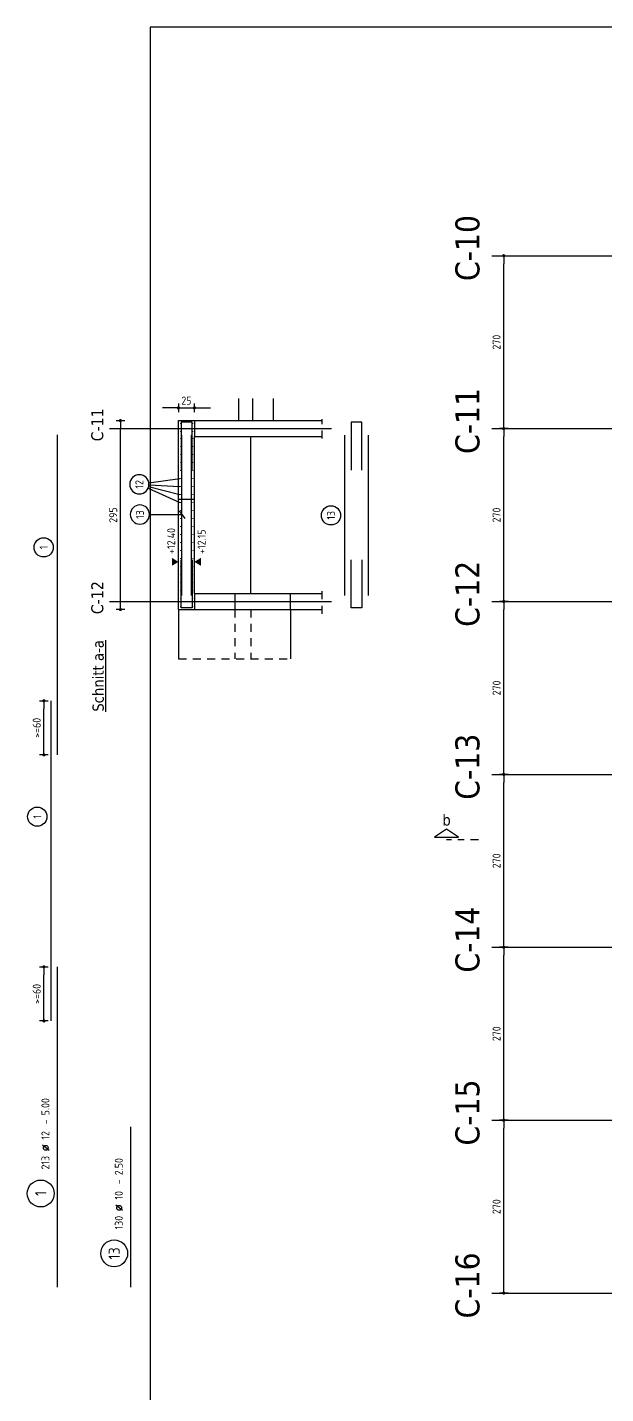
# Model space of a CAD drawing. Extents: x -3 to 123, y 0 to 106.
# Drawn here: x 13.71 to 22.75, y 42.27 to 63.6 of the extents above; entities that cross this region are included whole.
import ezdxf
from ezdxf.enums import TextEntityAlignment as Align

# ---------------------------------------------------------------- set-up
doc = ezdxf.new("R2010")
doc.units = 0
doc.header["$LTSCALE"] = 0.5
doc.header["$MEASUREMENT"] = 0
doc.header["$PDMODE"] = 2
for name, pattern in [('AUSGEZOGEN', [1000.01, 1000, 0.01]), ('DASHDOTSMALL', [1.05, 0.5, -0.25, 0.05, -0.25]), ('HIDDEN', [0.375, 0.25, -0.125]), ('STRICHPUNKT2', [0.55, 0.25, -0.125, 0.05, -0.125])]:
    doc.linetypes.add(name, pattern=pattern)
doc.layers.get('0').update_dxf_attribs({"linetype": 'CONTINUOUS'})
doc.layers.get('Defpoints').update_dxf_attribs({"linetype": 'CONTINUOUS'})
for name, color, linetype in [('ACHSEN', 7, 'CONTINUOUS'), ('AFU', 9, 'CONTINUOUS'), ('BETON', 7, 'CONTINUOUS'), ('Decke Lignatur', 21, 'CONTINUOUS'), ('HILFE', 7, 'CONTINUOUS'), ('HOLZ-ANS', 21, 'CONTINUOUS'), ('koten', 7, 'CONTINUOUS'), ('MASSE', 7, 'CONTINUOUS'), ('OBJEKT', 7, 'CONTINUOUS'), ('RND', 7, 'CONTINUOUS'), ('SCHNITTE', 7, 'CONTINUOUS'), ('TEXT', 7, 'CONTINUOUS'), ('VERDECKT', 7, 'CONTINUOUS')]:
    doc.layers.add(name, color=color, linetype=linetype)
doc.layers.add('ANSICHTSFENSTER', color=7, linetype='CONTINUOUS', plot=False)
doc.styles.add('HELV', font='tahoma.ttf')
doc.styles.get("Standard").update_dxf_attribs({"font": 'iso'})
doc.styles.add('TXT', font='isocp.shx')
doc.linetypes.add('AFU_50K', pattern='A,0.15,["/",Standard,S=0.2,R=0,X=-0.01,Y=-0.1],0.07,["/",Standard,S=0.2,R=0,X=-0.01,Y=-0.1],0.15', length=0.37)
doc.dimstyles.new('DOT_I', dxfattribs={"dimscale": 0.5, "dimtxt": 0.25, "dimasz": 0.25, "dimexe": 0.1, "dimexo": 0.3, "dimgap": 0.1, "dimtad": 1, "dimdec": 3, "dimzin": 3, "dimtxsty": 'TXT', "dimblk": 'DOT', "dimblk1": 'DOT', "dimblk2": 'DOT', "dimsah": 1, "dimcen": 0.1, "dimse1": 1, "dimse2": 1, "dimazin": 0, "dimtfac": 1, "dimtdec": 4, "dimtix": 1, "dimtmove": 2, "dimatfit": 3, "dimldrblk": 'DOT', "dimfxl": 0.7, "dimfxlon": 1, "dimtvp": 1, "dimtolj": 1, "dimtzin": 0, "dimarcsym": 0})

# ---------------------------------------------------------------- blocks, each defined once
blk = doc.blocks.new('DOT')
at = {"color": 0, "linetype": 'ByBlock'}
for p, q in [((0, 0), (-1, 0)), ((0, 0.54), (0, -0.54))]:
    blk.add_line(p, q, dxfattribs=at)
at = {"color": 0, "linetype": 'ByBlock', "const_width": 0.2}
blk.add_lwpolyline([(-0.1, 0, 1), (0.1, 0, 1)], format="xyb", close=True, dxfattribs=at)
blk = doc.blocks.new('*D96')
at = {"layer": 'Defpoints', "color": 0, "linetype": 'AUSGEZOGEN', "transparency": 16777216}
for p in [(821.153, 46.537), (821.153, 46.537), (821.153, 43.837)]:
    blk.add_point(p, dxfattribs=at)
at = {"layer": 'MASSE', "color": 0, "linetype": 'AUSGEZOGEN', "lineweight": -2, "transparency": 16777216}
blk.add_line((821.153, 43.962), (821.153, 46.412), dxfattribs=at)
at = {"layer": 'MASSE', "color": 0, "linetype": 'AUSGEZOGEN', "lineweight": -2, "transparency": 16777216, "xscale": 0.125, "yscale": 0.125, "zscale": 0.125}
for p, rotation in [((821.153, 46.537), 90), ((821.153, 43.837), 270)]:
    blk.add_blockref('DOT', p, dxfattribs=dict(at, rotation=rotation))
at = {"layer": 'MASSE', "color": 0, "linetype": 'AUSGEZOGEN', "transparency": 16777216, "insert": (821.041, 45.187), "char_height": 0.125, "attachment_point": 5, "rotation": 90, "style": 'TXT'}
blk.add_mtext('\\A1;270', dxfattribs=at)
blk = doc.blocks.new('*D97')
at = {"layer": 'Defpoints', "color": 0, "linetype": 'AUSGEZOGEN', "transparency": 16777216}
for p in [(821.153, 49.237), (821.153, 49.237), (821.153, 46.537)]:
    blk.add_point(p, dxfattribs=at)
at = {"layer": 'MASSE', "color": 0, "linetype": 'AUSGEZOGEN', "lineweight": -2, "transparency": 16777216}
blk.add_line((821.153, 46.662), (821.153, 49.112), dxfattribs=at)
at = {"layer": 'MASSE', "color": 0, "linetype": 'AUSGEZOGEN', "lineweight": -2, "transparency": 16777216, "xscale": 0.125, "yscale": 0.125, "zscale": 0.125}
for p, rotation in [((821.153, 49.237), 90), ((821.153, 46.537), 270)]:
    blk.add_blockref('DOT', p, dxfattribs=dict(at, rotation=rotation))
at = {"layer": 'MASSE', "color": 0, "linetype": 'AUSGEZOGEN', "transparency": 16777216, "insert": (821.041, 47.887), "char_height": 0.125, "attachment_point": 5, "rotation": 90, "style": 'TXT'}
blk.add_mtext('\\A1;270', dxfattribs=at)
blk = doc.blocks.new('*D98')
at = {"layer": 'Defpoints', "color": 0, "linetype": 'AUSGEZOGEN', "transparency": 16777216}
for p in [(821.153, 51.937), (821.153, 51.937), (821.153, 49.237)]:
    blk.add_point(p, dxfattribs=at)
at = {"layer": 'MASSE', "color": 0, "linetype": 'AUSGEZOGEN', "lineweight": -2, "transparency": 16777216}
blk.add_line((821.153, 49.362), (821.153, 51.812), dxfattribs=at)
at = {"layer": 'MASSE', "color": 0, "linetype": 'AUSGEZOGEN', "lineweight": -2, "transparency": 16777216, "xscale": 0.125, "yscale": 0.125, "zscale": 0.125}
for p, rotation in [((821.153, 51.937), 90), ((821.153, 49.237), 270)]:
    blk.add_blockref('DOT', p, dxfattribs=dict(at, rotation=rotation))
at = {"layer": 'MASSE', "color": 0, "linetype": 'AUSGEZOGEN', "transparency": 16777216, "insert": (821.041, 50.587), "char_height": 0.125, "attachment_point": 5, "rotation": 90, "style": 'TXT'}
blk.add_mtext('\\A1;270', dxfattribs=at)
blk = doc.blocks.new('*D99')
at = {"layer": 'Defpoints', "color": 0, "linetype": 'AUSGEZOGEN', "transparency": 16777216}
for p in [(821.153, 54.637), (821.153, 54.637), (821.153, 51.937)]:
    blk.add_point(p, dxfattribs=at)
at = {"layer": 'MASSE', "color": 0, "linetype": 'AUSGEZOGEN', "lineweight": -2, "transparency": 16777216}
blk.add_line((821.153, 52.062), (821.153, 54.512), dxfattribs=at)
at = {"layer": 'MASSE', "color": 0, "linetype": 'AUSGEZOGEN', "lineweight": -2, "transparency": 16777216, "xscale": 0.125, "yscale": 0.125, "zscale": 0.125}
for p, rotation in [((821.153, 54.637), 90), ((821.153, 51.937), 270)]:
    blk.add_blockref('DOT', p, dxfattribs=dict(at, rotation=rotation))
at = {"layer": 'MASSE', "color": 0, "linetype": 'AUSGEZOGEN', "transparency": 16777216, "insert": (821.041, 53.287), "char_height": 0.125, "attachment_point": 5, "rotation": 90, "style": 'TXT'}
blk.add_mtext('\\A1;270', dxfattribs=at)
blk = doc.blocks.new('*D100')
at = {"layer": 'Defpoints', "color": 0, "linetype": 'AUSGEZOGEN', "transparency": 16777216}
for p in [(821.153, 57.337), (821.153, 57.337), (821.153, 54.637)]:
    blk.add_point(p, dxfattribs=at)
at = {"layer": 'MASSE', "color": 0, "linetype": 'AUSGEZOGEN', "lineweight": -2, "transparency": 16777216}
blk.add_line((821.153, 54.762), (821.153, 57.212), dxfattribs=at)
at = {"layer": 'MASSE', "color": 0, "linetype": 'AUSGEZOGEN', "lineweight": -2, "transparency": 16777216, "xscale": 0.125, "yscale": 0.125, "zscale": 0.125}
for p, rotation in [((821.153, 57.337), 90), ((821.153, 54.637), 270)]:
    blk.add_blockref('DOT', p, dxfattribs=dict(at, rotation=rotation))
at = {"layer": 'MASSE', "color": 0, "linetype": 'AUSGEZOGEN', "transparency": 16777216, "insert": (821.041, 55.987), "char_height": 0.125, "attachment_point": 5, "rotation": 90, "style": 'TXT'}
blk.add_mtext('\\A1;270', dxfattribs=at)
blk = doc.blocks.new('*D101')
at = {"layer": 'Defpoints', "color": 0, "linetype": 'AUSGEZOGEN', "transparency": 16777216}
for p in [(821.153, 60.037), (821.153, 60.037), (821.153, 57.337)]:
    blk.add_point(p, dxfattribs=at)
at = {"layer": 'MASSE', "color": 0, "linetype": 'AUSGEZOGEN', "lineweight": -2, "transparency": 16777216}
blk.add_line((821.153, 57.462), (821.153, 59.912), dxfattribs=at)
at = {"layer": 'MASSE', "color": 0, "linetype": 'AUSGEZOGEN', "lineweight": -2, "transparency": 16777216, "xscale": 0.125, "yscale": 0.125, "zscale": 0.125}
for p, rotation in [((821.153, 60.037), 90), ((821.153, 57.337), 270)]:
    blk.add_blockref('DOT', p, dxfattribs=dict(at, rotation=rotation))
at = {"layer": 'MASSE', "color": 0, "linetype": 'AUSGEZOGEN', "transparency": 16777216, "insert": (821.041, 58.687), "char_height": 0.125, "attachment_point": 5, "rotation": 90, "style": 'TXT'}
blk.add_mtext('\\A1;270', dxfattribs=at)
blk = doc.blocks.new('SCHN-2')
at = {"layer": 'SCHNITTE', "color": 6, "linetype": 'Continuous'}
blk.add_lwpolyline([(0.378, 0.088), (0, 0.34), (-0.378, 0.088)], close=True, dxfattribs=at)
at = {"layer": 'SCHNITTE', "color": 1, "linetype": 'DASHDOTSMALL', "style": 'HELV'}
blk.add_attdef('SCHN-2', text='', height=0.35, dxfattribs=at).set_placement((0, 0.45), align=Align.CENTER)
blk = doc.blocks.new('lei_gre')
at = {"layer": 'RND', "color": 7, "linetype": 'Continuous'}
for p, q in [((-0.09, -0.12), (0.09, 0.12)), ((0, 0.15), (0, -0.15))]:
    blk.add_line(p, q, dxfattribs=at)
blk = doc.blocks.new('RND_HIN')
at = {"layer": 'RND', "color": 7, "linetype": 'Continuous'}
blk.add_circle((0, 0), 0.3, dxfattribs=at)
at = {"layer": 'RND', "color": 7, "linetype": 'Continuous', "style": 'TXT'}
blk.add_attdef('POSI', text='', height=0.25, dxfattribs=at).set_placement((0, 0), align=Align.MIDDLE)
blk = doc.blocks.new('RND_AUSZ')
at = {"layer": 'RND', "color": 7, "linetype": 'Continuous'}
blk.add_line((1.341, 0.262), (1.509, 0.466), dxfattribs=at)
at = {"layer": 'RND', "color": 1, "linetype": 'Continuous'}
blk.add_circle((0, 0.52), 0.42, dxfattribs=at)
at = {"layer": 'RND', "color": 7, "linetype": 'Continuous'}
blk.add_circle((1.425, 0.364), 0.075, dxfattribs=at)
at = {"layer": 'RND', "color": 7, "linetype": 'Continuous', "style": 'TXT'}
blk.add_text('-', height=0.25, dxfattribs=at).set_placement((2.163, 0.25))
for tag, p in [('WIEOFT', (-0.536, 0.25)), ('STK', (1.174, 0.25))]:
    blk.add_attdef(tag, text='', height=0.25, dxfattribs=at).set_placement(p, align=Align.RIGHT)
at = {"layer": 'RND', "color": 1, "linetype": 'Continuous', "style": 'TXT'}
blk.add_attdef('POS', text='', height=0.35, dxfattribs=at).set_placement((0, 0.52), align=Align.MIDDLE)
at = {"layer": 'RND', "color": 7, "linetype": 'Continuous', "style": 'TXT'}
for tag, p in [('DS', (1.683, 0.25)), ('LANG', (2.441, 0.25)), ('TEXT', (3.669, 0.25))]:
    blk.add_attdef(tag, p, '', height=0.25, dxfattribs=at)
blk = doc.blocks.new('*D120')
at = {"layer": 'Defpoints', "color": 0, "linetype": 'AUSGEZOGEN', "transparency": 16777216}
for p in [(13.971, 48.932), (14.132, 48.932), (14.082, 48.087)]:
    blk.add_point(p, dxfattribs=at)
at = {"layer": 'RND', "color": 0, "linetype": 'AUSGEZOGEN', "lineweight": -2, "transparency": 16777216}
blk.add_line((13.971, 48.212), (13.971, 48.807), dxfattribs=at)
at = {"layer": 'RND', "color": 0, "linetype": 'AUSGEZOGEN', "lineweight": -2, "transparency": 16777216, "xscale": 0.125, "yscale": 0.125, "zscale": 0.125}
for p, rotation in [((13.971, 48.932), 90), ((13.971, 48.087), 270)]:
    blk.add_blockref('DOT', p, dxfattribs=dict(at, rotation=rotation))
at = {"layer": 'RND', "color": 0, "linetype": 'AUSGEZOGEN', "transparency": 16777216, "insert": (13.859, 48.51), "char_height": 0.125, "attachment_point": 5, "rotation": 90, "style": 'TXT'}
blk.add_mtext('\\A1;>=60', dxfattribs=at)
blk = doc.blocks.new('*D121')
at = {"layer": 'Defpoints', "color": 0, "linetype": 'AUSGEZOGEN', "transparency": 16777216}
for p in [(13.971, 53.087), (14.082, 53.087), (14.132, 52.242)]:
    blk.add_point(p, dxfattribs=at)
at = {"layer": 'RND', "color": 0, "linetype": 'AUSGEZOGEN', "lineweight": -2, "transparency": 16777216}
blk.add_line((13.971, 52.367), (13.971, 52.962), dxfattribs=at)
at = {"layer": 'RND', "color": 0, "linetype": 'AUSGEZOGEN', "lineweight": -2, "transparency": 16777216, "xscale": 0.125, "yscale": 0.125, "zscale": 0.125}
for p, rotation in [((13.971, 53.087), 90), ((13.971, 52.242), 270)]:
    blk.add_blockref('DOT', p, dxfattribs=dict(at, rotation=rotation))
at = {"layer": 'RND', "color": 0, "linetype": 'AUSGEZOGEN', "transparency": 16777216, "insert": (13.859, 52.665), "char_height": 0.125, "attachment_point": 5, "rotation": 90, "style": 'TXT'}
blk.add_mtext('\\A1;>=60', dxfattribs=at)
blk = doc.blocks.new('okrd_u')
at = {"layer": 'koten', "color": 7, "linetype": 'Continuous'}
blk.add_solid([(-0.125, -0.202), (0.125, -0.202), (0, 0)], dxfattribs=at)
at = {"layer": 'koten', "style": 'TXT'}
blk.add_attdef('OKRD', (0.25, -0.35), '', height=0.25, dxfattribs=at)
blk = doc.blocks.new('okrd_o')
at = {"layer": 'koten', "color": 7, "linetype": 'Continuous'}
blk.add_solid([(-0.125, 0.202), (0.125, 0.202), (0, 0)], dxfattribs=at)
at = {"layer": 'koten', "style": 'TXT'}
blk.add_attdef('OKRD', (0.25, 0.1), '', height=0.25, dxfattribs=at)
blk = doc.blocks.new('*D127')
at = {"layer": 'Defpoints', "color": 0, "linetype": 'AUSGEZOGEN', "transparency": 16777216}
for p in [(15.166, 57.462), (15.166, 57.462), (15.166, 54.512)]:
    blk.add_point(p, dxfattribs=at)
at = {"layer": 'MASSE', "color": 0, "linetype": 'AUSGEZOGEN', "lineweight": -2, "transparency": 16777216}
blk.add_line((15.166, 54.637), (15.166, 57.337), dxfattribs=at)
at = {"layer": 'MASSE', "color": 0, "linetype": 'AUSGEZOGEN', "lineweight": -2, "transparency": 16777216, "xscale": 0.125, "yscale": 0.125, "zscale": 0.125}
for p, rotation in [((15.166, 57.462), 90), ((15.166, 54.512), 270)]:
    blk.add_blockref('DOT', p, dxfattribs=dict(at, rotation=rotation))
at = {"layer": 'MASSE', "color": 0, "linetype": 'AUSGEZOGEN', "transparency": 16777216, "insert": (15.053, 55.987), "char_height": 0.125, "attachment_point": 5, "rotation": 90, "style": 'TXT'}
blk.add_mtext('\\A1;295', dxfattribs=at)
blk = doc.blocks.new('*D128')
at = {"layer": 'Defpoints', "color": 0, "linetype": 'AUSGEZOGEN', "transparency": 16777216}
for p in [(16.072, 57.661), (16.322, 57.661), (16.322, 57.661)]:
    blk.add_point(p, dxfattribs=at)
at = {"layer": 'MASSE', "color": 0, "linetype": 'AUSGEZOGEN', "lineweight": -2, "transparency": 16777216}
for p, q in [((15.947, 57.661), (15.822, 57.661)), ((16.072, 57.661), (16.322, 57.661)), ((16.447, 57.661), (16.572, 57.661))]:
    blk.add_line(p, q, dxfattribs=at)
at = {"layer": 'MASSE', "color": 0, "linetype": 'AUSGEZOGEN', "lineweight": -2, "transparency": 16777216, "xscale": 0.125, "yscale": 0.125, "zscale": 0.125}
blk.add_blockref('DOT', (16.072, 57.661), dxfattribs=at)
at = {"layer": 'MASSE', "color": 0, "linetype": 'AUSGEZOGEN', "lineweight": -2, "transparency": 16777216, "xscale": 0.125, "yscale": 0.125, "zscale": 0.125, "rotation": 180}
blk.add_blockref('DOT', (16.322, 57.661), dxfattribs=at)
at = {"layer": 'MASSE', "color": 0, "linetype": 'AUSGEZOGEN', "transparency": 16777216, "insert": (16.197, 57.774), "char_height": 0.125, "attachment_point": 5, "style": 'TXT'}
blk.add_mtext('\\A1;25', dxfattribs=at)
blk = doc.blocks.new('Achsen 20')
at = {"color": 0, "linetype": 'ByBlock', "lineweight": -2}
for p, q in [((-2.626, 0), (28.285, 0)), ((-2.626, -2.7), (28.285, -2.7)), ((-2.626, -5.4), (28.285, -5.4)), ((-2.626, -8.1), (28.285, -8.1)), ((-2.626, -10.8), (28.285, -10.8)), ((-2.626, -13.5), (28.285, -13.5)), ((-2.626, -16.2), (28.285, -16.2))]:
    blk.add_line(p, q, dxfattribs=at)
at = {"layer": 'ACHSEN', "color": 6, "linetype": 'AUSGEZOGEN', "style": 'HELV'}
for s, p in [('C-10', (-2.818, -0.396)), ('C-11', (-2.818, -3.096)), ('C-12', (-2.818, -5.796)), ('C-13', (-2.818, -8.496)), ('C-14', (-2.818, -11.196)), ('C-15', (-2.818, -13.896)), ('C-16', (-2.818, -16.596))]:
    blk.add_text(s, height=0.375, rotation=90, dxfattribs=at).set_placement(p)
at = {"layer": 'MASSE', "color": 7, "linetype": 'AUSGEZOGEN'}
for base, p1, p2, picture, middle in [((-2.438, 0), (-2.438, -2.7), (-2.438, 0), '*D101', (-2.55, -1.35)), ((-2.438, -2.7), (-2.438, -5.4), (-2.438, -2.7), '*D100', (-2.55, -4.05)), ((-2.438, -5.4), (-2.438, -8.1), (-2.438, -5.4), '*D99', (-2.55, -6.75)), ((-2.438, -8.1), (-2.438, -10.8), (-2.438, -8.1), '*D98', (-2.55, -9.45)), ((-2.438, -10.8), (-2.438, -13.5), (-2.438, -10.8), '*D97', (-2.55, -12.15)), ((-2.438, -13.5), (-2.438, -16.2), (-2.438, -13.5), '*D96', (-2.55, -14.85))]:
    dim = blk.add_linear_dim(base=base, p1=p1, p2=p2, angle=90, dimstyle='DOT_I', override={"dimdec": 0, "dimlfac": 100}, dxfattribs=at)
    dim.commit()
    dim.dimension.update_dxf_attribs({"geometry": picture, "text_midpoint": middle, "insert": (-823.591, -60.037)})

msp = doc.modelspace()

# ---------------------------------------------------------------- linework, layer by layer
at = {"layer": 'ACHSEN', "color": 140, "linetype": 'AUSGEZOGEN'}
for p, q in [((14.9946, 57.337), (18.4603, 57.337)), ((14.9946, 54.637), (18.4603, 54.637))]:
    msp.add_line(p, q, dxfattribs=at)
at = {"layer": 'AFU', "color": 9, "linetype": 'AFU_50K'}
for p, q in [((16.3217, 57.462), (16.3217, 57.212)), ((16.3217, 54.762), (16.3217, 54.512)), ((16.9517, 54.762), (16.9517, 54.512))]:
    msp.add_line(p, q, dxfattribs=at)
at = {"layer": 'ANSICHTSFENSTER', "color": 2, "linetype": 'AUSGEZOGEN'}
msp.add_lwpolyline([(15.629, 22.0535), (84.7996, 22.0535), (84.7996, 63.6035), (15.629, 63.6035)], close=True, dxfattribs=at)
at = {"layer": 'BETON', "color": 6, "linetype": 'AUSGEZOGEN'}
for p, q in [((16.0717, 54.512), (16.0717, 57.462)), ((16.0717, 57.462), (18.3184, 57.462)), ((16.3217, 54.762), (16.3217, 57.212)), ((16.3217, 57.212), (18.3184, 57.212)), ((16.3217, 54.762), (17.8217, 54.762)), ((17.8217, 54.512), (17.8217, 54.762)), ((16.0717, 54.512), (17.8217, 54.512))]:
    msp.add_line(p, q, dxfattribs=at)
at = {"layer": 'BETON', "color": 7, "linetype": 'AUSGEZOGEN'}
for p, q in [((17.8217, 54.762), (18.3184, 54.762)), ((17.8217, 54.512), (18.3184, 54.512))]:
    msp.add_line(p, q, dxfattribs=at)
at = {"layer": 'Decke Lignatur', "color": 1, "linetype": 'Continuous'}
msp.add_lwpolyline([(17.0117, 57.8085), (17.0117, 57.462), (17.2317, 57.462), (17.2317, 57.8085)], dxfattribs=at)
at = {"layer": 'HILFE', "color": 40, "linetype": 'AUSGEZOGEN'}
msp.add_line((16.0717, 56.235), (16.3217, 56.235), dxfattribs=at)
at = {"layer": 'HOLZ-ANS', "color": 9, "linetype": 'AUSGEZOGEN'}
msp.add_line((17.5517, 57.8085), (17.5517, 57.462), dxfattribs=at)
at = {"layer": 'OBJEKT', "color": 7, "linetype": 'AUSGEZOGEN'}
for p, q in [((17.2017, 54.762), (17.2017, 57.212)), ((16.0717, 54.512), (16.0717, 53.7426)), ((17.8217, 54.512), (17.8217, 53.7426))]:
    msp.add_line(p, q, dxfattribs=at)
at = {"layer": 'RND', "color": 102, "linetype": 'AUSGEZOGEN'}
for p, q in [((15.6101, 56.4881), (16.096, 56.5576)), ((15.5985, 56.4056), (16.096, 56.1826)), ((15.6071, 56.4304), (16.096, 56.3076)), ((15.6114, 56.4588), (16.096, 56.4326)), ((15.6206, 55.9952), (16.136, 55.9952))]:
    msp.add_line(p, q, dxfattribs=at)
at = {"layer": 'RND', "color": 7, "linetype": 'AUSGEZOGEN', "const_width": 0.008}
for points in [[(16.1055, 57.4205, 1), (16.1055, 57.4125, 1)], [(16.2974, 57.4205, -1), (16.2974, 57.4125, -1)], [(16.1055, 57.2955, 1), (16.1055, 57.2875, 1)], [(16.1055, 57.1786, -1), (16.1055, 57.1866, -1)], [(16.2974, 57.2955, -1), (16.2974, 57.2875, -1)], [(16.2974, 57.1786, 1), (16.2974, 57.1866, 1)], [(16.1055, 57.0536, -1), (16.1055, 57.0616, -1)], [(16.2974, 57.0536, 1), (16.2974, 57.0616, 1)], [(16.1055, 56.9286, -1), (16.1055, 56.9366, -1)], [(16.1055, 56.8036, -1), (16.1055, 56.8116, -1)], [(16.2974, 56.9286, 1), (16.2974, 56.9366, 1)], [(16.2974, 56.8036, 1), (16.2974, 56.8116, 1)], [(16.1055, 56.6786, -1), (16.1055, 56.6866, -1)], [(16.1055, 56.5536, -1), (16.1055, 56.5616, -1)], [(16.2974, 56.6786, 1), (16.2974, 56.6866, 1)], [(16.2974, 56.5536, 1), (16.2974, 56.5616, 1)], [(16.1055, 56.4286, -1), (16.1055, 56.4366, -1)], [(16.2974, 56.4286, 1), (16.2974, 56.4366, 1)], [(16.1055, 56.3036, -1), (16.1055, 56.3116, -1)], [(16.1055, 56.1786, -1), (16.1055, 56.1866, -1)], [(16.2974, 56.3036, 1), (16.2974, 56.3116, 1)], [(16.2974, 56.1786, 1), (16.2974, 56.1866, 1)], [(16.1055, 56.0536, -1), (16.1055, 56.0616, -1)], [(16.1055, 55.9286, -1), (16.1055, 55.9366, -1)], [(16.2974, 56.0536, 1), (16.2974, 56.0616, 1)], [(16.2974, 55.9286, 1), (16.2974, 55.9366, 1)], [(16.1055, 55.8036, -1), (16.1055, 55.8116, -1)], [(16.1055, 55.6786, -1), (16.1055, 55.6866, -1)], [(16.2974, 55.8036, 1), (16.2974, 55.8116, 1)], [(16.2974, 55.6786, 1), (16.2974, 55.6866, 1)], [(16.1055, 55.5536, -1), (16.1055, 55.5616, -1)], [(16.2974, 55.5536, 1), (16.2974, 55.5616, 1)], [(16.1055, 55.4286, -1), (16.1055, 55.4366, -1)], [(16.1055, 55.3036, -1), (16.1055, 55.3116, -1)], [(16.2974, 55.4286, 1), (16.2974, 55.4366, 1)], [(16.2974, 55.3036, 1), (16.2974, 55.3116, 1)], [(16.1055, 55.1786, -1), (16.1055, 55.1866, -1)], [(16.1055, 55.0536, -1), (16.1055, 55.0616, -1)], [(16.2974, 55.1786, 1), (16.2974, 55.1866, 1)], [(16.2974, 55.0536, 1), (16.2974, 55.0616, 1)], [(16.1055, 54.9286, -1), (16.1055, 54.9366, -1)], [(16.2974, 54.9286, 1), (16.2974, 54.9366, 1)], [(16.1055, 54.8036, -1), (16.1055, 54.8116, -1)], [(16.1055, 54.6786, -1), (16.1055, 54.6866, -1)], [(16.2974, 54.8036, 1), (16.2974, 54.8116, 1)], [(16.2974, 54.6786, 1), (16.2974, 54.6866, 1)], [(16.1055, 54.5536, -1), (16.1055, 54.5616, -1)], [(16.2974, 54.5536, 1), (16.2974, 54.5616, 1)]]:
    msp.add_lwpolyline(points, format="xyb", close=True, dxfattribs=at)
at = {"layer": 'RND', "color": 1, "linetype": 'AUSGEZOGEN'}
for points in [[(16.2867, 56.687), (16.2867, 57.437), (16.1167, 57.437), (16.1167, 56.687)], [(18.9392, 56.687), (18.9392, 57.437), (18.7692, 57.437), (18.7692, 56.687)], [(14.1821, 52.242), (14.1821, 57.242)], [(16.1267, 54.732), (16.1267, 57.232)], [(16.2767, 54.732), (16.2767, 57.232)], [(18.6692, 54.732), (18.6692, 57.232)], [(19.0392, 54.732), (19.0392, 57.232)], [(16.2867, 55.287), (16.2867, 54.537), (16.1167, 54.537), (16.1167, 55.287)], [(18.9392, 55.287), (18.9392, 54.537), (18.7692, 54.537), (18.7692, 55.287)], [(14.0821, 48.087), (14.0821, 53.087)], [(14.1821, 43.932), (14.1821, 48.932)], [(15.3287, 43.932), (15.3287, 46.432)]]:
    msp.add_lwpolyline(points, dxfattribs=at)
at = {"layer": 'SCHNITTE', "color": 3, "linetype": 'HIDDEN'}
for p, q in [((18.3184, 57.1827), (18.3184, 57.4837)), ((18.3184, 54.4462), (18.3184, 54.8342)), ((16.0717, 53.7426), (17.8447, 53.7426))]:
    msp.add_line(p, q, dxfattribs=at)
at = {"layer": 'SCHNITTE', "color": 6, "linetype": 'STRICHPUNKT2'}
msp.add_line((20.7599, 50.9132), (20.2599, 50.9132), dxfattribs=at)
at = {"layer": 'VERDECKT', "color": 7, "linetype": 'HIDDEN'}
for p, q in [((16.9517, 54.512), (16.9517, 53.7426)), ((17.2017, 54.512), (17.2017, 53.7426))]:
    msp.add_line(p, q, dxfattribs=at)

# ---------------------------------------------------------------- block references
at = {"layer": 'ACHSEN', "color": 140, "linetype": 'AUSGEZOGEN'}
msp.add_blockref('Achsen 20', (23.591, 60.037), dxfattribs=at)
at = {"layer": 'koten', "color": 7, "linetype": 'AUSGEZOGEN', "xscale": 0.5, "yscale": 0.5, "zscale": 0.5, "rotation": 90}
for name, p, values in [('okrd_o', (16.0717, 55.2565), {'OKRD': '+12.40'}), ('okrd_u', (16.3217, 55.2565), {'OKRD': '+12.15'})]:
    msp.add_blockref(name, p, dxfattribs=at).add_auto_attribs(values)
at = {"layer": 'RND', "color": 7, "linetype": 'AUSGEZOGEN'}
ref = msp.add_blockref('RND_HIN', (15.4617, 56.4669), dxfattribs=dict(at, xscale=-0.5, yscale=0.5, zscale=0.5, rotation=270))
ref.add_attrib('POSI', '12', dxfattribs={"color": 7, "linetype": 'Continuous', "height": 0.125, "rotation": 90, "style": 'TXT'}).set_placement((15.4617, 56.4669), align=Align.MIDDLE)
ref = msp.add_blockref('RND_HIN', (15.4706, 55.9952), dxfattribs=dict(at, xscale=-0.5, yscale=0.5, zscale=0.5, rotation=270))
ref.add_attrib('POSI', '13', dxfattribs={"color": 7, "linetype": 'Continuous', "height": 0.125, "rotation": 90, "style": 'TXT'}).set_placement((15.4706, 55.9952), align=Align.MIDDLE)
at = {"layer": 'RND', "color": 7, "linetype": 'AUSGEZOGEN', "xscale": 0.5, "yscale": 0.5, "zscale": 0.5, "rotation": 90}
for p, values in [((18.4549, 55.982), {'POSI': '13'}), ((13.9674, 55.482), {'POSI': '1'}), ((13.8674, 51.277), {'POSI': '1'})]:
    msp.add_blockref('RND_HIN', p, dxfattribs=at).add_auto_attribs(values)
at = {"layer": 'RND', "color": 7, "linetype": 'AUSGEZOGEN', "xscale": -0.5, "yscale": 0.5, "zscale": 0.5, "rotation": 180}
msp.add_blockref('lei_gre', (16.1267, 55.9952), dxfattribs=at)
at = {"layer": 'RND', "color": 1, "linetype": 'AUSGEZOGEN', "xscale": 0.5, "yscale": 0.5, "zscale": 0.5, "rotation": 90}
for p, values in [((14.1821, 45.3923), {'POS': '1', 'STK': '213', 'DS': '12', 'LANG': '5.00'}), ((15.3287, 44.4564), {'POS': '13', 'STK': '130', 'DS': '10', 'LANG': '2.50'})]:
    msp.add_blockref('RND_AUSZ', p, dxfattribs=at).add_auto_attribs(values)
at = {"layer": 'SCHNITTE', "color": 6, "linetype": 'STRICHPUNKT2', "xscale": 0.5, "yscale": 0.5, "zscale": 0.5}
msp.add_blockref('SCHN-2', (20.2599, 50.9132), dxfattribs=at).add_auto_attribs({'SCHN-2': 'b'})

# ---------------------------------------------------------------- texts
at = {"layer": 'ACHSEN', "color": 6, "linetype": 'AUSGEZOGEN', "style": 'HELV'}
for s, p in [('C-11', (14.8986, 57.1389)), ('C-12', (14.8986, 54.4389))]:
    msp.add_text(s, height=0.1875, rotation=90, dxfattribs=at).set_placement(p)
at = {"layer": 'TEXT', "color": 1, "linetype": 'AUSGEZOGEN', "style": 'HELV'}
msp.add_text('%%USchnitt a-a', height=0.175, rotation=90, dxfattribs=at).set_placement((14.9055, 52.9161))

# ---------------------------------------------------------------- dimensions: what is measured, and where the dimension line sits
at = {"layer": 'MASSE', "color": 7, "linetype": 'AUSGEZOGEN'}
dim = msp.add_linear_dim(base=(16.3217, 57.6614), p1=(16.0717, 57.6614), p2=(16.3217, 57.6614), dimstyle='DOT_I', override={"dimdec": 0, "dimlfac": 100}, dxfattribs=at)
dim.commit()
dim.dimension.update_dxf_attribs({"geometry": '*D128', "text_midpoint": (16.1967, 57.7739)})
dim = msp.add_linear_dim(base=(15.1658, 57.462), p1=(15.1658, 54.512), p2=(15.1658, 57.462), angle=90, dimstyle='DOT_I', override={"dimdec": 0, "dimlfac": 100}, dxfattribs=at)
dim.commit()
dim.dimension.update_dxf_attribs({"geometry": '*D127', "text_midpoint": (15.0533, 55.987)})
at = {"layer": 'RND', "color": 7, "linetype": 'AUSGEZOGEN'}
for base, p1, p2, picture, middle in [((13.971, 53.087), (14.1321, 52.242), (14.0821, 53.087), '*D121', (13.8585, 52.6645)), ((13.971, 48.932), (14.0821, 48.087), (14.1321, 48.932), '*D120', (13.8585, 48.5095))]:
    dim = msp.add_linear_dim(base=base, p1=p1, p2=p2, angle=90, text='>=60', dimstyle='DOT_I', override={"dimdec": 2}, dxfattribs=at)
    dim.commit()
    dim.dimension.update_dxf_attribs({"geometry": picture, "text_midpoint": middle})

doc.saveas('drawing.dxf')
